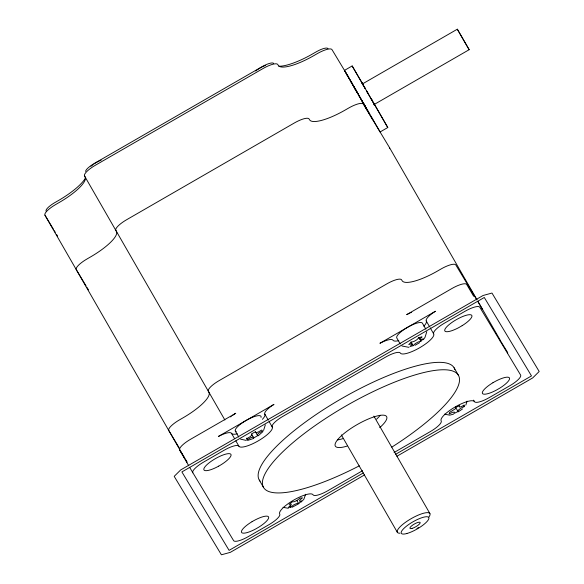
<?xml version="1.0" encoding="UTF-8"?>
<svg xmlns="http://www.w3.org/2000/svg" width="584" height="584" viewBox="0 0 584 584"><rect width="100%" height="100%" fill="white"/><g stroke="black" fill="none" stroke-linecap="round" stroke-linejoin="round"><path stroke-width="0.88" d="M458.024 411.523L458.396 410.143L460.615 408.369L464.083 406.683L464.514 405.092L461.046 406.785L459.258 406.96L459.63 405.581L455.629 407.53L455.257 408.909L449.57 412.37L449.14 413.961L452.607 412.275L454.396 412.092L454.024 413.472L458.024 411.523L455.418 406.982M263.559 430.481L265.326 424.867M305.629 494.276L303.811 499.356L301.052 502.094M426.773 331.734L425.006 337.348L423.32 339.72M465.82 405.15L467.083 401.135M263.004 431.554L258.223 435.766M413.209 345.67L415.268 343.633L418.078 342.005L420.896 341.231L423.276 338.881L420.458 339.654L420.02 338.924L422.071 336.888L420.604 337.18L418.823 337.778L416.764 339.822L413.954 341.443L411.136 342.217L408.756 344.567L411.574 343.793L412.012 344.523L409.961 346.56L413.209 345.67L411.034 341.888M290.788 507.204L293.504 505.036L296.336 503.656L298.526 503.437L300.256 502.167L301.658 500.933L299.468 501.152L299.774 500.028L302.49 497.86L299.964 498.115L297.249 500.284L294.416 501.663L292.226 501.882L289.087 504.386L291.277 504.167L290.978 505.291L288.262 507.459L290.788 507.204L289.919 505.693M416.983 528.6L418.392 527.527M462.506 408.953L458.221 411.844M257.712 435.635L253.733 437.934L253.193 437.036L250.894 437.671L247.448 439.657L246.879 439.292L246.828 438.628L250.273 436.635L251.952 434.978L251.412 434.08L253.361 432.868L255.398 431.788L255.931 432.678L258.23 432.05L261.683 430.058L262.252 430.423L262.304 431.094L258.851 433.08L257.179 434.744L257.712 435.635L255.536 431.853M419.677 342.633L415.049 345.297M299.037 503.569L292.117 507.248M372.782 119.829L344.465 70.394L352.159 65.956L363.525 85.359M362.701 83.782L457.323 29.2L468.967 49.355L469.149 49.706L373.738 104.74M370.869 115.88L380.096 131.969L387.783 127.531L373.256 102.229M362.54 470.704L327.843 490.713A14.79 3.876 -29.9 0 1 313.031 494.787A19.228 5.044 -29.9 0 0 293.774 500.072A19.228 5.044 -29.9 0 0 279.714 514A14.79 3.876 -29.9 0 1 268.903 524.717L248.397 536.543A14.79 3.876 -29.9 0 1 233.585 540.609L189.61 467.317M394.083 452.505L430.35 431.583A14.79 3.876 -29.9 0 0 441.168 420.867A19.228 5.044 -29.9 0 1 455.221 406.939A19.228 5.044 -29.9 0 1 474.478 401.653A14.79 3.876 -29.9 0 0 489.297 397.58L509.796 385.754A14.79 3.876 -29.9 0 0 520.607 375.037L479.8 307.235A14.79 3.876 -29.9 0 0 464.988 311.308L444.482 323.135A14.79 3.876 -29.9 0 0 433.671 333.851A19.228 5.044 -29.9 0 1 419.611 347.779A19.228 5.044 -29.9 0 1 400.354 353.064A14.79 3.876 -29.9 0 0 385.542 357.138L283.028 416.268A14.79 3.876 -29.9 0 0 272.217 426.984A19.228 5.044 -29.9 0 1 258.164 440.913A19.228 5.044 -29.9 0 1 238.9 446.198A14.79 3.876 -29.9 0 0 224.088 450.271L203.59 462.097A14.79 3.876 -29.9 0 0 192.771 472.814M363.321 472.938L229.096 550.362L181.887 471.93L484.289 297.482L531.498 375.921L395.696 454.264M364.526 474.931L230.3 552.362L221.409 554.8L174.2 476.361L180.682 469.93L483.085 295.489L491.976 293.051L539.185 371.49L532.696 377.921L396.894 456.257M253.602 438.431L247.521 440.482M453.564 414.114L449.782 415.151L444.468 414.18M408.975 347.349L402.026 346.013M288.335 508.284L283.014 507.321M240.572 439.146L246.295 440.438M328.011 48.633L327.872 48.465A11.833 3.103 -29.9 0 0 316.827 51.502L310.63 55.042A38.464 10.081 -29.9 0 1 278.831 66.226M387.783 127.531L352.159 65.956M344.465 70.394L349.371 78.665M358.167 93.885L354.817 88.33L356.598 91.338M234.14 414.297A14.79 3.876 -29.9 0 1 235.739 413.268L190.493 439.321A14.79 3.876 -29.9 0 0 179.682 450.038L186.405 460.98M347.874 76.015L331.989 49.618A14.79 3.876 -29.9 0 0 317.178 53.691L313.842 55.611A35.5 9.307 -29.9 0 1 278.291 65.371L277.772 64.51A14.79 3.876 -29.9 0 0 262.953 68.576L95.353 165.257A14.79 3.876 -29.9 0 0 84.541 175.974L224.876 419.984M346.349 73.803L352.342 83.76L349.794 79.388M350.977 81.935L354.233 87.352M476.989 299.753L389.47 147.548L363.299 104.076A14.79 3.876 -29.9 0 0 348.487 108.142L345.151 110.062A35.5 9.307 -29.9 0 1 309.6 119.822L309.082 118.961A14.79 3.876 -29.9 0 0 294.27 123.027L126.662 219.708A14.79 3.876 -29.9 0 0 115.851 230.424L116.369 231.293A35.5 9.307 -29.9 0 1 90.418 257.004L87.089 258.931A14.79 3.876 -29.9 0 0 76.278 269.647L86.089 285.948M476.836 299.884L455.812 264.953A14.79 3.876 -29.9 0 0 440.993 269.02L437.664 270.939A35.5 9.307 -29.9 0 1 402.113 280.707L401.588 279.838A14.79 3.876 -29.9 0 0 386.776 283.912L219.175 380.593A14.79 3.876 -29.9 0 0 208.364 391.302L208.882 392.171A35.5 9.307 -29.9 0 1 182.931 417.889L179.595 419.808A14.79 3.876 -29.9 0 0 168.783 430.525L179.062 447.599M477.77 301.439L481.975 308.425A14.79 3.876 -29.9 0 1 482.121 309.213M84.541 175.974L85.06 176.843A35.5 9.307 -29.9 0 1 59.108 202.553L55.779 204.48A14.79 3.876 -29.9 0 0 44.968 215.197L184.778 458.338M44.968 215.197L53.378 229.169M54.312 230.716L55.246 232.271M56.648 234.6L57.582 236.155M87.023 287.496L88.425 289.832M355.036 88.68L355.641 89.71M473.653 296.263L466.704 284.466A14.79 3.876 -29.9 0 0 451.892 288.532L406.683 314.652A14.79 3.876 -29.9 0 1 410.048 313.017M363.416 85.388L361.766 82.614L365.022 88.374M355.006 88.6L355.839 90.016M364.861 105.828L367.38 110.113L364.964 105.835M364.467 87.191L365.161 88.388M356.079 90.432L357.831 93.462M363.62 103.704L365.372 106.733M352.772 84.505L354.962 88.279M357.474 92.827L359.269 95.937M362.189 101.229L363.985 104.346M366.927 91.25L367.774 92.703M366.774 91.17L367.635 92.666M359.087 95.608L362.533 101.572M362.372 101.565L358.926 95.593M371.139 98.543L372.395 100.733M366.613 91.155L375.067 105.682L373.176 102.309M371.015 98.528L371.811 99.922M477.894 301.329L500.196 340.107M367.336 109.734L369.986 114.347M362.328 101.244L364.124 104.353M473.609 400.135L474.478 401.653M454.075 367.752L458.345 375.176M398.799 340.662A19.228 5.044 -29.9 0 1 392.952 340.195A14.79 3.876 -29.9 0 0 379.907 343.29L435.43 311.257A14.79 3.876 -29.9 0 0 426.269 320.981L429.313 326.281M430.189 327.792L433.671 333.851M425.838 329.135L422.422 323.193A14.79 3.876 -29.9 0 0 407.61 327.266A14.79 3.876 -29.9 0 0 396.799 337.975L400.215 343.918M463.214 405.172L464.083 406.683M418.728 337.45L420.896 341.231M373.869 416.107L429.897 513.54M341.319 434.883L397.346 532.316M237.352 433.795A19.228 5.044 -29.9 0 1 231.505 433.328A14.79 3.876 -29.9 0 0 218.379 436.46L273.976 404.391A14.79 3.876 -29.9 0 0 264.815 414.114L268.297 420.166M269.173 421.684L272.217 426.984M296.781 500.415L298.526 503.437M251.558 434.153L253.733 437.934M246.579 438.146L247.448 439.657M235.345 431.116L238.761 437.051M259.311 480.099L263.581 487.523M231.505 433.328L234.549 438.628M235.856 440.898L238.9 446.198M185.668 459.885L187.004 462.207L186.851 461.71M179.682 450.038L188.712 465.74M363.744 103.711L365.146 106.149M355.97 90.425L357.707 93.455M356.495 91.33L354.079 87.052M469.149 49.706L457.323 29.2M389.47 147.548A14.79 3.876 -29.9 0 1 389.55 148.657M236.301 431.722A14.79 3.876 -29.9 0 1 246.156 420.4A14.79 3.876 -29.9 0 1 261.055 417.443M507.657 353.057A14.79 3.876 -29.9 0 0 507.518 352.269L500.349 340.603A14.79 3.876 -29.9 0 1 500.276 341.217M347.071 446.096A29.587 7.76 -29.9 0 1 340.012 437.102A29.587 7.76 -29.9 0 1 377.592 415.852A29.587 7.76 -29.9 0 1 379.739 427.627M264.815 414.114A19.228 5.044 -29.9 0 1 262.399 419.349M359.291 465.842A112.427 29.477 -29.9 0 1 271.319 464.309A112.427 29.477 -29.9 0 1 434.386 370.475A112.427 29.477 -29.9 0 1 391.827 447.125M260.062 481.15A112.427 29.477 -29.9 0 1 342.553 398.054A112.427 29.477 -29.9 0 1 454.863 369.519M380.221 415.326A29.587 7.76 -29.9 0 1 376.6 419.173M342.801 438.672A29.587 7.76 -29.9 0 1 337.603 439.913M426.269 320.981A19.228 5.044 -29.9 0 1 423.853 326.208M230.607 416.939A14.79 3.876 -29.9 0 1 231.249 416.414M232.636 415.355A14.79 3.876 -29.9 0 1 233.381 414.822M410.866 312.666A14.79 3.876 -29.9 0 1 411.669 312.338M399.945 533.221A18.79 4.928 -29.9 0 1 411.793 518.3A18.79 4.928 -29.9 0 1 428.984 516.906M255.741 71.014A9.767 2.562 -29.9 0 1 256.164 70.671M256.617 70.321A9.767 2.562 -29.9 0 1 257.084 69.971M257.573 69.62A9.767 2.562 -29.9 0 1 260.778 67.62M261.333 67.321A9.767 2.562 -29.9 0 1 261.895 67.029M262.45 66.744A9.767 2.562 -29.9 0 1 263.004 66.481M263.559 66.233A9.767 2.562 -29.9 0 1 264.099 66.007M264.625 65.788A9.767 2.562 -29.9 0 1 265.64 65.415M273.655 63.357A11.833 3.103 -29.9 0 0 262.61 66.386L93.666 163.841A11.833 3.103 -29.9 0 0 85.563 171.389M46.019 211.05A11.833 3.103 -29.9 0 1 54.086 203.057L60.254 199.472A38.464 10.081 -29.9 0 0 85.658 177.653M90.958 166.309A9.767 2.562 -29.9 0 1 91.33 165.973M91.725 165.63A9.767 2.562 -29.9 0 1 92.155 165.279M92.6 164.929A9.767 2.562 -29.9 0 1 93.068 164.578M94.06 163.885A9.767 2.562 -29.9 0 1 97.878 161.637M98.441 161.359A9.767 2.562 -29.9 0 1 98.995 161.096M99.543 160.848A9.767 2.562 -29.9 0 1 100.083 160.615M100.609 160.403A9.767 2.562 -29.9 0 1 101.127 160.206M462.178 325.653L458.659 327.682A15.564 4.081 -29.9 0 1 445.833 327.879A15.564 4.081 -29.9 0 1 468.572 314.769A15.564 4.081 -29.9 0 1 462.178 325.653M252.069 521.665L251.2 522.198A15.564 4.081 -29.9 0 0 241.572 532.426A15.564 4.081 -29.9 0 0 255.376 529.133L258.894 527.096A15.564 4.081 -29.9 0 0 268.589 516.993A15.564 4.081 -29.9 0 0 255.617 519.702L254.719 520.169A15.564 4.081 -29.9 0 0 252.069 521.665M492.962 382.71L492.1 383.235A15.564 4.081 -29.9 0 0 482.464 393.463A15.564 4.081 -29.9 0 0 496.269 390.17L499.794 388.141A15.564 4.081 -29.9 0 0 509.153 377.607A15.564 4.081 -29.9 0 0 492.962 382.71M218.657 466.163L217.766 466.645A15.564 4.081 -29.9 0 1 205.327 466.368A15.564 4.081 -29.9 0 1 228.767 453.637A15.564 4.081 -29.9 0 1 218.657 466.163M406.865 533.513A15.826 4.146 -29.9 0 0 428.839 518.687A15.826 4.146 -29.9 0 0 409.428 524.016A15.826 4.146 -29.9 0 0 406.865 533.513M411.983 528.432A5.92 1.555 -29.9 0 0 420.203 522.892A5.92 1.555 -29.9 0 0 412.946 524.885A5.92 1.555 -29.9 0 0 411.983 528.432"/></g></svg>
